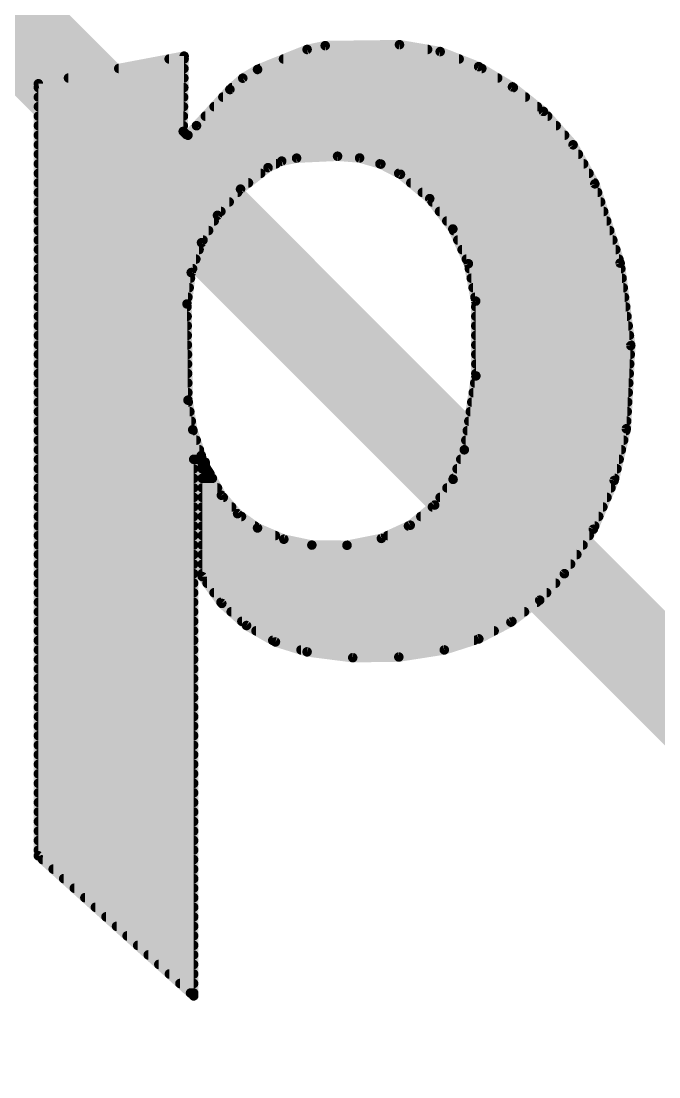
# Model space of a CAD drawing. Extents: x -5.1 to 50.9, y -12.7 to 61.1.
# Drawn here: x 7.579 to 9.279, y 31.552 to 34.366 of the extents above; entities that cross this region are included whole.
import ezdxf

# ---------------------------------------------------------------- set-up
doc = ezdxf.new("R2010")
doc.units = 0
doc.layers.add('16', color=132, linetype='CONTINUOUS')
doc.layers.add('21', color=53, linetype='CONTINUOUS')

msp = doc.modelspace()

# ---------------------------------------------------------------- linework, layer by layer
at = {"layer": '16', "const_width": 0.254}
msp.add_lwpolyline([(11.07, 30.84), (5.81, 36.1)], dxfattribs=at)
at = {"layer": '21', "const_width": 0.0254}
for points in [[(8.2093, 34.2367), (8.3414, 34.29)], [(8.3414, 34.29), (8.3896, 34.3002)], [(8.3414, 34.29), (8.6627, 34.29)], [(8.3896, 34.3002), (8.5877, 34.3027)], [(8.5877, 34.3027), (8.6962, 34.2843)], [(8.6962, 34.2843), (8.7986, 34.2443)], [(7.6251, 34.1986), (8.0137, 34.2722)], [(7.9736, 34.2646), (8.0136, 34.2646)], [(8.0137, 34.2722), (8.0112, 34.0716)], [(8.2784, 34.2646), (8.7467, 34.2646)], [(7.8395, 34.2392), (8.0133, 34.2392)], [(8.17, 34.2134), (8.2093, 34.2367)], [(8.2155, 34.2392), (8.8071, 34.2392)], [(8.7986, 34.2443), (8.8888, 34.1902)], [(7.7054, 34.2138), (8.013, 34.2138)], [(8.1356, 34.1833), (8.17, 34.2134)], [(8.1706, 34.2138), (8.8495, 34.2138)], [(7.6251, 32.1412), (7.6251, 34.1986)], [(7.6251, 34.1884), (8.0127, 34.1884)], [(8.0467, 34.0868), (8.1356, 34.1833)], [(8.1414, 34.1884), (8.8911, 34.1884)], [(8.8888, 34.1902), (8.9713, 34.1249)], [(7.6251, 34.163), (8.0123, 34.163)], [(8.1169, 34.163), (8.9232, 34.163)], [(7.6251, 34.1376), (8.012, 34.1376)], [(8.0935, 34.1376), (8.9553, 34.1376)], [(8.9713, 34.1249), (9.0504, 34.0359)], [(7.6251, 34.1122), (8.0117, 34.1122)], [(8.0701, 34.1122), (8.9826, 34.1122)], [(7.6251, 34.0868), (8.0114, 34.0868)], [(7.6251, 34.0614), (8.0239, 34.0614)], [(8.0112, 34.0716), (8.0188, 34.0639)], [(8.0188, 34.0639), (8.0239, 34.0614)], [(8.0239, 34.0614), (8.0467, 34.0868)], [(8.0239, 34.0614), (9.0278, 34.0614)], [(8.0467, 34.0868), (9.0052, 34.0868)], [(7.6251, 34.036), (9.0503, 34.036)], [(9.0504, 34.0359), (9.1084, 33.9319)], [(7.6251, 34.0106), (9.0645, 34.0106)], [(8.4226, 34.0055), (8.3134, 34.0004)], [(8.4814, 34.0008), (8.4226, 34.0055)], [(7.6251, 33.9852), (8.2585, 33.9852)], [(8.2372, 33.975), (8.164, 33.9178)], [(8.2737, 33.9925), (8.2372, 33.975)], [(8.3134, 34.0004), (8.2737, 33.9925)], [(8.538, 33.9845), (8.4814, 34.0008)], [(8.5355, 33.9852), (9.0787, 33.9852)], [(8.5903, 33.9573), (8.538, 33.9845)], [(7.6251, 33.9598), (8.2177, 33.9598)], [(8.5855, 33.9598), (9.0928, 33.9598)], [(8.6684, 33.8924), (8.5903, 33.9573)], [(7.6251, 33.9344), (8.1852, 33.9344)], [(8.6179, 33.9344), (9.107, 33.9344)], [(9.1084, 33.9319), (9.1758, 33.7206)], [(7.6251, 33.909), (8.1562, 33.909)], [(8.164, 33.9178), (8.1026, 33.848)], [(8.6485, 33.909), (9.1157, 33.909)], [(8.7298, 33.8116), (8.6684, 33.8924)], [(7.6251, 33.8836), (8.1339, 33.8836)], [(8.6751, 33.8836), (9.1238, 33.8836)], [(7.6251, 33.8582), (8.1116, 33.8582)], [(8.1026, 33.848), (8.06, 33.7752)], [(8.6944, 33.8582), (9.1319, 33.8582)], [(7.6251, 33.8328), (8.0937, 33.8328)], [(7.6251, 33.8074), (8.0789, 33.8074)], [(8.7137, 33.8328), (9.14, 33.8328)], [(8.7714, 33.719), (8.7298, 33.8116)], [(8.7317, 33.8074), (9.1481, 33.8074)], [(7.6251, 33.782), (8.064, 33.782)], [(8.7431, 33.782), (9.1562, 33.782)], [(7.6251, 33.7566), (8.0536, 33.7566)], [(8.06, 33.7752), (8.0326, 33.6954)], [(8.7545, 33.7566), (9.1643, 33.7566)], [(7.6251, 33.7312), (8.0449, 33.7312)], [(8.7659, 33.7312), (9.1724, 33.7312)], [(7.6251, 33.7058), (8.0362, 33.7058)], [(8.0326, 33.6954), (8.0213, 33.6118)], [(8.7909, 33.6194), (8.7714, 33.719)], [(8.7739, 33.7058), (9.1777, 33.7058)], [(9.1758, 33.7206), (9.2041, 33.5006)], [(7.6251, 33.6804), (8.0305, 33.6804)], [(8.7789, 33.6804), (9.181, 33.6804)], [(7.6251, 33.655), (8.0271, 33.655)], [(8.7839, 33.655), (9.1842, 33.655)], [(7.6251, 33.6296), (8.0237, 33.6296)], [(8.0213, 33.6118), (8.0239, 33.3553)], [(8.7889, 33.6296), (9.1875, 33.6296)], [(8.7912, 33.4201), (8.7909, 33.6194)], [(7.6251, 33.6042), (8.0214, 33.6042)], [(8.7909, 33.6042), (9.1908, 33.6042)], [(7.6251, 33.5788), (8.0216, 33.5788)], [(7.6251, 33.5534), (8.0219, 33.5534)], [(8.791, 33.5788), (9.194, 33.5788)], [(8.791, 33.5534), (9.1973, 33.5534)], [(7.6251, 33.528), (8.0221, 33.528)], [(8.7911, 33.528), (9.2006, 33.528)], [(7.6251, 33.5026), (8.0224, 33.5026)], [(8.7911, 33.5026), (9.2038, 33.5026)], [(9.2041, 33.5006), (9.1923, 33.2791)], [(7.6251, 33.4772), (8.0227, 33.4772)], [(8.7911, 33.4772), (9.2028, 33.4772)], [(7.6251, 33.4518), (8.0229, 33.4518)], [(8.7912, 33.4518), (9.2015, 33.4518)], [(7.6251, 33.4264), (8.0232, 33.4264)], [(8.7605, 33.2232), (8.7912, 33.4201)], [(8.7912, 33.4264), (9.2001, 33.4264)], [(7.6251, 33.401), (8.0234, 33.401)], [(8.7882, 33.401), (9.1988, 33.401)], [(7.6251, 33.3756), (8.0237, 33.3756)], [(8.7843, 33.3756), (9.1974, 33.3756)], [(7.6251, 33.3502), (8.0247, 33.3502)], [(8.0239, 33.3553), (8.0366, 33.2765)], [(8.7803, 33.3502), (9.1961, 33.3502)], [(7.6251, 33.3248), (8.0288, 33.3248)], [(7.6251, 33.2994), (8.0329, 33.2994)], [(8.7724, 33.2994), (9.1934, 33.2994)], [(8.7764, 33.3248), (9.1947, 33.3248)], [(7.6251, 33.274), (8.0374, 33.274)], [(8.0366, 33.2765), (8.0594, 33.208)], [(8.7684, 33.274), (9.1911, 33.274)], [(9.1923, 33.2791), (9.16, 33.1414)], [(7.6251, 33.2486), (8.0459, 33.2486)], [(8.7645, 33.2486), (9.1851, 33.2486)], [(7.6251, 33.2232), (8.0543, 33.2232)], [(8.7306, 33.1443), (8.7605, 33.2232)], [(8.7605, 33.2232), (9.1792, 33.2232)], [(7.6251, 33.1978), (8.0518, 33.1978)], [(8.0518, 33.1978), (8.0391, 33.1978)], [(8.0391, 33.1978), (8.0391, 31.7678)], [(8.0555, 33.1984), (8.0518, 33.1978)], [(8.0585, 33.2008), (8.0555, 33.1984)], [(8.0599, 33.2043), (8.0585, 33.2008)], [(8.0594, 33.208), (8.0599, 33.2043)], [(8.062, 33.1826), (8.0696, 33.1902)], [(8.0696, 33.1902), (8.0696, 33.1851)], [(8.7509, 33.1978), (9.1732, 33.1978)], [(7.6251, 33.1724), (8.0391, 33.1724)], [(8.062, 32.8854), (8.062, 33.1826)], [(8.062, 33.1724), (8.0737, 33.1724)], [(8.0696, 33.1851), (8.0716, 33.1754)], [(8.0716, 33.1754), (8.0772, 33.1673)], [(8.0772, 33.1673), (8.0823, 33.1597)], [(8.0823, 33.1597), (8.113, 33.102)], [(8.7412, 33.1724), (9.1673, 33.1724)], [(7.6251, 33.147), (8.0391, 33.147)], [(8.062, 33.147), (8.089, 33.147)], [(8.6814, 33.0758), (8.7306, 33.1443)], [(8.7316, 33.147), (9.1613, 33.147)], [(9.16, 33.1414), (9.1044, 33.0114)], [(7.6251, 33.1216), (8.0391, 33.1216)], [(8.062, 33.1216), (8.1025, 33.1216)], [(8.7142, 33.1216), (9.1515, 33.1216)], [(7.6251, 33.0962), (8.0391, 33.0962)], [(8.062, 33.0962), (8.118, 33.0962)], [(8.113, 33.102), (8.1561, 33.0528)], [(8.6162, 33.0221), (8.6814, 33.0758)], [(8.696, 33.0962), (9.1407, 33.0962)], [(7.6251, 33.0708), (8.0391, 33.0708)], [(8.062, 33.0708), (8.1403, 33.0708)], [(8.1561, 33.0528), (8.2093, 33.0149)], [(8.6753, 33.0708), (9.1298, 33.0708)], [(7.6251, 33.0454), (8.0391, 33.0454)], [(7.6251, 33.02), (8.0391, 33.02)], [(8.062, 33.0454), (8.1665, 33.0454)], [(8.062, 33.02), (8.2021, 33.02)], [(8.5395, 32.987), (8.6162, 33.0221)], [(8.6116, 33.02), (9.1081, 33.02)], [(8.6445, 33.0454), (9.1189, 33.0454)], [(7.6251, 32.9946), (8.0391, 32.9946)], [(8.062, 32.9946), (8.2567, 32.9946)], [(8.2093, 33.0149), (8.2794, 32.9849)], [(8.5561, 32.9946), (9.0934, 32.9946)], [(9.1044, 33.0114), (9.0272, 32.893)], [(7.6251, 32.9692), (8.0391, 32.9692)], [(8.062, 32.9692), (8.3541, 32.9692)], [(8.2794, 32.9849), (8.3541, 32.9692)], [(8.3541, 32.9692), (8.4477, 32.9686)], [(8.4477, 32.9686), (8.5395, 32.987)], [(8.4507, 32.9692), (9.0769, 32.9692)], [(7.6251, 32.9438), (8.0391, 32.9438)], [(8.062, 32.9438), (9.0603, 32.9438)], [(7.6251, 32.9184), (8.0391, 32.9184)], [(8.062, 32.9184), (9.0438, 32.9184)], [(7.6251, 32.893), (8.0391, 32.893)], [(8.062, 32.893), (9.0272, 32.893)], [(8.114, 32.8138), (8.062, 32.8854)], [(9.0272, 32.893), (8.9614, 32.8223)], [(7.6251, 32.8676), (8.0391, 32.8676)], [(8.0749, 32.8676), (9.0036, 32.8676)], [(7.6251, 32.8422), (8.0391, 32.8422)], [(8.0934, 32.8422), (8.9799, 32.8422)], [(8.9614, 32.8223), (8.8846, 32.7639)], [(7.6251, 32.8168), (8.0391, 32.8168)], [(8.1118, 32.8168), (8.9541, 32.8168)], [(8.18, 32.7548), (8.114, 32.8138)], [(7.6251, 32.7914), (8.0391, 32.7914)], [(7.6251, 32.766), (8.0391, 32.766)], [(8.1391, 32.7914), (8.9208, 32.7914)], [(8.1675, 32.766), (8.8874, 32.766)], [(7.6251, 32.7406), (8.0391, 32.7406)], [(8.2569, 32.7111), (8.18, 32.7548)], [(8.2051, 32.7406), (8.84, 32.7406)], [(8.8846, 32.7639), (8.799, 32.7193)], [(7.6251, 32.7152), (8.0391, 32.7152)], [(8.2498, 32.7152), (8.7864, 32.7152)], [(8.3414, 32.6847), (8.2569, 32.7111)], [(8.799, 32.7193), (8.7071, 32.6898)], [(7.6251, 32.6898), (8.0391, 32.6898)], [(8.3251, 32.6898), (8.7071, 32.6898)], [(8.4631, 32.6692), (8.3414, 32.6847)], [(8.7071, 32.6898), (8.5858, 32.6709)], [(7.6251, 32.6644), (8.0391, 32.6644)], [(8.5858, 32.6709), (8.4631, 32.6692)], [(7.6251, 32.639), (8.0391, 32.639)], [(7.6251, 32.6136), (8.0391, 32.6136)], [(7.6251, 32.5882), (8.0391, 32.5882)], [(7.6251, 32.5628), (8.0391, 32.5628)], [(7.6251, 32.5374), (8.0391, 32.5374)], [(7.6251, 32.512), (8.0391, 32.512)], [(7.6251, 32.4866), (8.0391, 32.4866)], [(7.6251, 32.4612), (8.0391, 32.4612)], [(7.6251, 32.4358), (8.0391, 32.4358)], [(7.6251, 32.4104), (8.0391, 32.4104)], [(7.6251, 32.385), (8.0391, 32.385)], [(7.6251, 32.3596), (8.0391, 32.3596)], [(7.6251, 32.3342), (8.0391, 32.3342)], [(7.6251, 32.3088), (8.0391, 32.3088)], [(7.6251, 32.2834), (8.0391, 32.2834)], [(7.6251, 32.258), (8.0391, 32.258)], [(7.6251, 32.2326), (8.0391, 32.2326)], [(7.6251, 32.2072), (8.0391, 32.2072)], [(7.6251, 32.1818), (8.0391, 32.1818)], [(7.6251, 32.1564), (8.0391, 32.1564)], [(8.0391, 31.7678), (7.6251, 32.1412)], [(7.6364, 32.131), (8.0391, 32.131)], [(7.6646, 32.1056), (8.0391, 32.1056)], [(7.6927, 32.0802), (8.0391, 32.0802)], [(7.7209, 32.0548), (8.0391, 32.0548)], [(7.7491, 32.0294), (8.0391, 32.0294)], [(7.7772, 32.004), (8.0391, 32.004)], [(7.8054, 31.9786), (8.0391, 31.9786)], [(7.8335, 31.9532), (8.0391, 31.9532)], [(7.8617, 31.9278), (8.0391, 31.9278)], [(7.8899, 31.9024), (8.0391, 31.9024)], [(7.918, 31.877), (8.0391, 31.877)], [(7.9462, 31.8516), (8.0391, 31.8516)], [(7.9744, 31.8262), (8.0391, 31.8262)], [(8.0025, 31.8008), (8.0391, 31.8008)], [(8.0307, 31.7754), (8.0391, 31.7754)]]:
    msp.add_lwpolyline(points, dxfattribs=at)
at = {"layer": '21', "const_width": 0.0127}
for points in [[(8.3401, 34.2962, 1), (8.3427, 34.2838)], [(8.3414, 34.2963, 1), (8.3414, 34.2837)], [(8.3438, 34.2841, 1), (8.339, 34.2959)], [(8.3895, 34.3065, 1), (8.3897, 34.2939)], [(8.3909, 34.294, 1), (8.3883, 34.3064)], [(8.5888, 34.309, 1), (8.5866, 34.2964)], [(8.5878, 34.2964, 1), (8.5876, 34.309)], [(8.6627, 34.2837, 1), (8.6627, 34.2963)], [(8.6985, 34.2903, 1), (8.6938, 34.2784)], [(8.6951, 34.2781, 1), (8.6972, 34.2906)], [(7.9736, 34.2709, 1), (7.9736, 34.2583)], [(8.02, 34.2721, 1), (8.0074, 34.2723)], [(8.0149, 34.266, 1), (8.0125, 34.2784)], [(8.0136, 34.2583, 1), (8.0136, 34.2709)], [(8.2784, 34.2709, 1), (8.2784, 34.2583)], [(8.7467, 34.2583, 1), (8.7467, 34.2709)], [(7.8395, 34.2456, 1), (7.8395, 34.2329)], [(8.0133, 34.2329, 1), (8.0133, 34.2456)], [(8.2069, 34.2426, 1), (8.2117, 34.2308)], [(8.2125, 34.2312, 1), (8.2061, 34.2422)], [(8.2155, 34.2456, 1), (8.2155, 34.2329)], [(8.8019, 34.2497, 1), (8.7953, 34.2389)], [(8.7963, 34.2384, 1), (8.8009, 34.2502)], [(8.8071, 34.2329, 1), (8.8071, 34.2456)], [(7.7054, 34.2201, 1), (7.7054, 34.2075)], [(8.013, 34.2075, 1), (8.013, 34.2201)], [(8.1667, 34.2189, 1), (8.1732, 34.208)], [(8.1706, 34.2201, 1), (8.1706, 34.2075)], [(8.1741, 34.2087, 1), (8.1658, 34.2182)], [(8.8495, 34.2075, 1), (8.8495, 34.2201)], [(7.6315, 34.1986, 1), (7.6188, 34.1986)], [(7.6239, 34.2048, 1), (7.6263, 34.1924)], [(7.6251, 34.1947, 1), (7.6251, 34.1821)], [(8.0127, 34.1821, 1), (8.0127, 34.1947)], [(8.1314, 34.1881, 1), (8.1398, 34.1785)], [(8.1403, 34.179, 1), (8.1309, 34.1876)], [(8.1414, 34.1947, 1), (8.1414, 34.1821)], [(8.8928, 34.1952, 1), (8.8849, 34.1852)], [(8.8856, 34.1848, 1), (8.8921, 34.1957)], [(8.8911, 34.1821, 1), (8.8911, 34.1947)], [(7.6251, 34.1694, 1), (7.6251, 34.1567)], [(8.0123, 34.1567, 1), (8.0123, 34.1694)], [(8.1169, 34.1694, 1), (8.1169, 34.1567)], [(8.9232, 34.1567, 1), (8.9232, 34.1694)], [(7.6251, 34.1439, 1), (7.6251, 34.1313)], [(8.012, 34.1313, 1), (8.012, 34.1439)], [(8.0935, 34.1439, 1), (8.0935, 34.1313)], [(8.9553, 34.1313, 1), (8.9553, 34.1439)], [(8.976, 34.1291, 1), (8.9666, 34.1207)], [(8.9674, 34.1199, 1), (8.9752, 34.1299)], [(7.6251, 34.1185, 1), (7.6251, 34.1059)], [(8.0117, 34.1059, 1), (8.0117, 34.1185)], [(8.0701, 34.1185, 1), (8.0701, 34.1059)], [(8.9826, 34.1059, 1), (8.9826, 34.1185)], [(7.6251, 34.0932, 1), (7.6251, 34.0805)], [(7.6251, 34.0677, 1), (7.6251, 34.0551)], [(8.0157, 34.0761, 1), (8.0067, 34.0671)], [(8.0049, 34.0717, 1), (8.0175, 34.0715)], [(8.0114, 34.0805, 1), (8.0114, 34.0932)], [(8.0216, 34.0696, 1), (8.016, 34.0582)], [(8.0143, 34.0594, 1), (8.0233, 34.0684)], [(8.0192, 34.0656, 1), (8.0286, 34.0572)], [(8.0239, 34.0677, 1), (8.0239, 34.0551)], [(8.0211, 34.0557, 1), (8.0267, 34.0671)], [(8.0239, 34.0551, 1), (8.0239, 34.0677)], [(8.0467, 34.0932, 1), (8.0467, 34.0805)], [(8.042, 34.0911, 1), (8.0514, 34.0825)], [(8.0514, 34.0826, 1), (8.042, 34.091)], [(9.0052, 34.0805, 1), (9.0052, 34.0932)], [(9.0278, 34.0551, 1), (9.0278, 34.0677)], [(7.6251, 34.0423, 1), (7.6251, 34.0297)], [(9.056, 34.039, 1), (9.0449, 34.0328)], [(9.0457, 34.0317, 1), (9.0552, 34.0401)], [(9.0503, 34.0297, 1), (9.0503, 34.0423)], [(7.6251, 34.017, 1), (7.6251, 34.0043)], [(8.4231, 34.0118, 1), (8.4221, 33.9992)], [(8.4229, 33.9992, 1), (8.4223, 34.0118)], [(9.0645, 34.0043, 1), (9.0645, 34.017)], [(7.6251, 33.9915, 1), (7.6251, 33.9789)], [(8.2411, 33.97, 1), (8.2333, 33.98)], [(8.2585, 33.9789, 1), (8.2585, 33.9915)], [(8.2725, 33.9987, 1), (8.275, 33.9862)], [(8.2765, 33.9867, 1), (8.271, 33.9982)], [(8.3131, 34.0067, 1), (8.3137, 33.9941)], [(8.3146, 33.9942, 1), (8.3122, 34.0066)], [(8.4831, 34.0069, 1), (8.4796, 33.9947)], [(8.4808, 33.9944, 1), (8.4819, 34.0071)], [(8.5355, 33.9915, 1), (8.5355, 33.9789)], [(8.5409, 33.9901, 1), (8.5351, 33.9788)], [(8.5362, 33.9784, 1), (8.5398, 33.9906)], [(9.0787, 33.9789, 1), (9.0787, 33.9915)], [(7.6251, 33.9661, 1), (7.6251, 33.9535)], [(8.2177, 33.9535, 1), (8.2177, 33.9661)], [(8.2345, 33.9807, 1), (8.2399, 33.9693)], [(8.5855, 33.9661, 1), (8.5855, 33.9535)], [(8.5944, 33.9622, 1), (8.5862, 33.9524)], [(8.5874, 33.9517, 1), (8.5932, 33.9629)], [(9.0928, 33.9535, 1), (9.0928, 33.9661)], [(7.6251, 33.9408, 1), (7.6251, 33.9281)], [(8.1852, 33.9281, 1), (8.1852, 33.9408)], [(8.6179, 33.9408, 1), (8.6179, 33.9281)], [(9.1144, 33.9338, 1), (9.1024, 33.93)], [(9.1029, 33.9288, 1), (9.1139, 33.935)], [(9.107, 33.9281, 1), (9.107, 33.9408)], [(7.6251, 33.9153, 1), (7.6251, 33.9027)], [(8.1562, 33.9027, 1), (8.1562, 33.9153)], [(8.16, 33.9228, 1), (8.1679, 33.9128)], [(8.1687, 33.9136, 1), (8.1592, 33.922)], [(8.6485, 33.9153, 1), (8.6485, 33.9027)], [(8.6734, 33.8963, 1), (8.6633, 33.8886)], [(8.6643, 33.8876, 1), (8.6724, 33.8973)], [(9.1157, 33.9027, 1), (9.1157, 33.9153)], [(7.6251, 33.8899, 1), (7.6251, 33.8773)], [(8.1339, 33.8773, 1), (8.1339, 33.8899)], [(8.6751, 33.8899, 1), (8.6751, 33.8773)], [(9.1238, 33.8773, 1), (9.1238, 33.8899)], [(7.6251, 33.8646, 1), (7.6251, 33.8519)], [(8.0978, 33.8522, 1), (8.1074, 33.8438)], [(8.1081, 33.8448, 1), (8.0971, 33.8512)], [(8.1116, 33.8519, 1), (8.1116, 33.8646)], [(8.6944, 33.8646, 1), (8.6944, 33.8519)], [(9.1319, 33.8519, 1), (9.1319, 33.8646)], [(7.6251, 33.8391, 1), (7.6251, 33.8265)], [(7.6251, 33.8137, 1), (7.6251, 33.8011)], [(8.0789, 33.8011, 1), (8.0789, 33.8137)], [(8.0937, 33.8265, 1), (8.0937, 33.8391)], [(8.7137, 33.8391, 1), (8.7137, 33.8265)], [(8.7356, 33.8142, 1), (8.724, 33.809)], [(8.7247, 33.8078, 1), (8.7349, 33.8155)], [(8.7317, 33.8137, 1), (8.7317, 33.8011)], [(9.14, 33.8265, 1), (9.14, 33.8391)], [(9.1481, 33.8011, 1), (9.1481, 33.8137)], [(7.6251, 33.7884, 1), (7.6251, 33.7757)], [(8.064, 33.7757, 1), (8.064, 33.7884)], [(8.7431, 33.7884, 1), (8.7431, 33.7757)], [(9.1562, 33.7757, 1), (9.1562, 33.7884)], [(7.6251, 33.7629, 1), (7.6251, 33.7503)], [(8.0545, 33.7784, 1), (8.0655, 33.772)], [(8.0536, 33.7503, 1), (8.0536, 33.7629)], [(8.066, 33.7731, 1), (8.054, 33.7772)], [(8.7545, 33.7629, 1), (8.7545, 33.7503)], [(9.1643, 33.7503, 1), (9.1643, 33.7629)], [(7.6251, 33.7375, 1), (7.6251, 33.7249)], [(8.0449, 33.7249, 1), (8.0449, 33.7375)], [(8.7659, 33.7375, 1), (8.7659, 33.7249)], [(9.1724, 33.7249, 1), (9.1724, 33.7375)], [(7.6251, 33.7122, 1), (7.6251, 33.6995)], [(8.0389, 33.6946, 1), (8.0263, 33.6963)], [(8.0362, 33.6995, 1), (8.0362, 33.7122)], [(8.7776, 33.7202, 1), (8.7651, 33.7178)], [(8.7656, 33.7164, 1), (8.7771, 33.7216)], [(8.7739, 33.7122, 1), (8.7739, 33.6995)], [(9.1821, 33.7214, 1), (9.1695, 33.7198)], [(9.1698, 33.7187, 1), (9.1819, 33.7225)], [(9.1777, 33.6995, 1), (9.1777, 33.7122)], [(7.6251, 33.6867, 1), (7.6251, 33.6741)], [(8.0266, 33.6975, 1), (8.0386, 33.6933)], [(8.0305, 33.6741, 1), (8.0305, 33.6867)], [(8.7789, 33.6867, 1), (8.7789, 33.6741)], [(9.181, 33.6741, 1), (9.181, 33.6867)], [(7.6251, 33.6613, 1), (7.6251, 33.6487)], [(8.0271, 33.6487, 1), (8.0271, 33.6613)], [(8.7839, 33.6613, 1), (8.7839, 33.6487)], [(9.1842, 33.6487, 1), (9.1842, 33.6613)], [(7.6251, 33.636, 1), (7.6251, 33.6233)], [(8.0276, 33.6119, 1), (8.015, 33.6117)], [(8.0237, 33.6233, 1), (8.0237, 33.636)], [(8.7889, 33.636, 1), (8.7889, 33.6233)], [(8.7972, 33.6194, 1), (8.7846, 33.6194)], [(8.7847, 33.6182, 1), (8.7971, 33.6206)], [(9.1875, 33.6233, 1), (9.1875, 33.636)], [(7.6251, 33.6105, 1), (7.6251, 33.5979)], [(8.015, 33.6126, 1), (8.0276, 33.611)], [(8.0214, 33.5979, 1), (8.0214, 33.6105)], [(8.7909, 33.6105, 1), (8.7909, 33.5979)], [(9.1908, 33.5979, 1), (9.1908, 33.6105)], [(7.6251, 33.5851, 1), (7.6251, 33.5725)], [(7.6251, 33.5598, 1), (7.6251, 33.5471)], [(8.0216, 33.5725, 1), (8.0216, 33.5851)], [(8.0219, 33.5471, 1), (8.0219, 33.5598)], [(8.791, 33.5598, 1), (8.791, 33.5471)], [(8.791, 33.5851, 1), (8.791, 33.5725)], [(9.194, 33.5725, 1), (9.194, 33.5851)], [(9.1973, 33.5471, 1), (9.1973, 33.5598)], [(7.6251, 33.5343, 1), (7.6251, 33.5217)], [(8.0221, 33.5217, 1), (8.0221, 33.5343)], [(8.7911, 33.5343, 1), (8.7911, 33.5217)], [(9.2006, 33.5217, 1), (9.2006, 33.5343)], [(7.6251, 33.5089, 1), (7.6251, 33.4963)], [(8.0224, 33.4963, 1), (8.0224, 33.5089)], [(8.7911, 33.5089, 1), (8.7911, 33.4963)], [(9.2104, 33.5003, 1), (9.1977, 33.5009)], [(9.2038, 33.4963, 1), (9.2038, 33.5089)], [(7.6251, 33.4836, 1), (7.6251, 33.4709)], [(8.0227, 33.4709, 1), (8.0227, 33.4836)], [(8.7911, 33.4836, 1), (8.7911, 33.4709)], [(9.1978, 33.4998, 1), (9.2104, 33.5014)], [(9.2028, 33.4709, 1), (9.2028, 33.4836)], [(7.6251, 33.4581, 1), (7.6251, 33.4455)], [(8.0229, 33.4455, 1), (8.0229, 33.4581)], [(8.7912, 33.4581, 1), (8.7912, 33.4455)], [(9.2015, 33.4455, 1), (9.2015, 33.4581)], [(7.6251, 33.4327, 1), (7.6251, 33.4201)], [(8.0232, 33.4201, 1), (8.0232, 33.4327)], [(8.7912, 33.4327, 1), (8.7912, 33.4201)], [(8.7849, 33.4201, 1), (8.7976, 33.4201)], [(8.7975, 33.4191, 1), (8.785, 33.4211)], [(9.2001, 33.4201, 1), (9.2001, 33.4327)], [(7.6251, 33.4074, 1), (7.6251, 33.3947)], [(8.0234, 33.3947, 1), (8.0234, 33.4074)], [(8.7882, 33.4074, 1), (8.7882, 33.3947)], [(9.1988, 33.3947, 1), (9.1988, 33.4074)], [(7.6251, 33.3819, 1), (7.6251, 33.3693)], [(8.0237, 33.3693, 1), (8.0237, 33.3819)], [(8.7843, 33.3819, 1), (8.7843, 33.3693)], [(9.1974, 33.3693, 1), (9.1974, 33.3819)], [(7.6251, 33.3565, 1), (7.6251, 33.3439)], [(8.0302, 33.3563, 1), (8.0176, 33.3543)], [(8.0176, 33.3552, 1), (8.0302, 33.3554)], [(8.0247, 33.3439, 1), (8.0247, 33.3565)], [(8.7803, 33.3565, 1), (8.7803, 33.3439)], [(9.1961, 33.3439, 1), (9.1961, 33.3565)], [(7.6251, 33.3312, 1), (7.6251, 33.3185)], [(7.6251, 33.3057, 1), (7.6251, 33.2931)], [(8.0288, 33.3185, 1), (8.0288, 33.3312)], [(8.0329, 33.2931, 1), (8.0329, 33.3057)], [(8.7724, 33.3057, 1), (8.7724, 33.2931)], [(8.7764, 33.3312, 1), (8.7764, 33.3185)], [(9.1934, 33.2931, 1), (9.1934, 33.3057)], [(9.1947, 33.3185, 1), (9.1947, 33.3312)], [(7.6251, 33.2803, 1), (7.6251, 33.2677)], [(8.0426, 33.2785, 1), (8.0306, 33.2745)], [(8.0374, 33.2677, 1), (8.0374, 33.2803)], [(8.7684, 33.2803, 1), (8.7684, 33.2677)], [(9.186, 33.2794, 1), (9.1986, 33.2788)], [(9.1985, 33.2776, 1), (9.1861, 33.2806)], [(9.1911, 33.2677, 1), (9.1911, 33.2803)], [(7.6251, 33.255, 1), (7.6251, 33.2423)], [(8.0303, 33.2755, 1), (8.0429, 33.2775)], [(8.0459, 33.2423, 1), (8.0459, 33.255)], [(8.7645, 33.255, 1), (8.7645, 33.2423)], [(9.1851, 33.2423, 1), (9.1851, 33.255)], [(7.6251, 33.2295, 1), (7.6251, 33.2169)], [(8.0543, 33.2169, 1), (8.0543, 33.2295)], [(8.7542, 33.2242, 1), (8.7668, 33.2222)], [(8.7605, 33.2295, 1), (8.7605, 33.2169)], [(8.7664, 33.2209, 1), (8.7546, 33.2255)], [(9.1792, 33.2169, 1), (9.1792, 33.2295)], [(7.6251, 33.2041, 1), (7.6251, 33.1915)], [(8.0455, 33.1978, 1), (8.0328, 33.1978)], [(8.0391, 33.2041, 1), (8.0391, 33.1915)], [(8.0508, 33.2041, 1), (8.0528, 33.1915)], [(8.0516, 33.2034, 1), (8.0595, 33.1934)], [(8.0518, 33.1915, 1), (8.0518, 33.2041)], [(8.0518, 33.1915, 1), (8.0518, 33.2041)], [(8.0526, 33.2031, 1), (8.0644, 33.1984)], [(8.0657, 33.2088, 1), (8.0531, 33.2072)], [(8.0534, 33.206, 1), (8.0654, 33.21)], [(8.0536, 33.2034, 1), (8.0662, 33.2051)], [(8.0658, 33.2019, 1), (8.054, 33.2066)], [(8.0624, 33.1958, 1), (8.0545, 33.2057)], [(8.0565, 33.1921, 1), (8.0545, 33.2047)], [(8.076, 33.1902, 1), (8.0633, 33.1902)], [(8.0741, 33.1857, 1), (8.0651, 33.1947)], [(8.7509, 33.2041, 1), (8.7509, 33.1915)], [(9.1732, 33.1915, 1), (9.1732, 33.2041)], [(7.6251, 33.1788, 1), (7.6251, 33.1661)], [(8.0391, 33.1661, 1), (8.0391, 33.1788)], [(8.0684, 33.1826, 1), (8.0557, 33.1826)], [(8.0575, 33.1871, 1), (8.0665, 33.1781)], [(8.062, 33.1788, 1), (8.062, 33.1661)], [(8.0758, 33.1864, 1), (8.0634, 33.1838)], [(8.0633, 33.1851, 1), (8.076, 33.1851)], [(8.0768, 33.179, 1), (8.0664, 33.1718)], [(8.0654, 33.1742, 1), (8.0778, 33.1767)], [(8.0825, 33.1708, 1), (8.0719, 33.1638)], [(8.072, 33.1637, 1), (8.0824, 33.1709)], [(8.0737, 33.1661, 1), (8.0737, 33.1788)], [(8.0879, 33.1627, 1), (8.0767, 33.1567)], [(8.7412, 33.1788, 1), (8.7412, 33.1661)], [(9.1673, 33.1661, 1), (9.1673, 33.1788)], [(7.6251, 33.1533, 1), (7.6251, 33.1407)], [(8.0391, 33.1407, 1), (8.0391, 33.1533)], [(8.062, 33.1533, 1), (8.062, 33.1407)], [(8.077, 33.1562, 1), (8.0876, 33.1632)], [(8.089, 33.1407, 1), (8.089, 33.1533)], [(8.7246, 33.1466, 1), (8.7365, 33.1421)], [(8.7316, 33.1533, 1), (8.7316, 33.1407)], [(8.7357, 33.1406, 1), (8.7254, 33.148)], [(9.1538, 33.1429, 1), (9.1662, 33.14)], [(9.1658, 33.139, 1), (9.1542, 33.1439)], [(9.1613, 33.1407, 1), (9.1613, 33.1533)], [(7.6251, 33.1279, 1), (7.6251, 33.1153)], [(8.0391, 33.1153, 1), (8.0391, 33.1279)], [(8.062, 33.1279, 1), (8.062, 33.1153)], [(8.1025, 33.1153, 1), (8.1025, 33.1279)], [(8.7142, 33.1279, 1), (8.7142, 33.1153)], [(9.1515, 33.1153, 1), (9.1515, 33.1279)], [(7.6251, 33.1026, 1), (7.6251, 33.0899)], [(8.0391, 33.0899, 1), (8.0391, 33.1026)], [(8.062, 33.1026, 1), (8.062, 33.0899)], [(8.1177, 33.1062, 1), (8.1082, 33.0978)], [(8.1074, 33.099, 1), (8.1186, 33.105)], [(8.118, 33.0899, 1), (8.118, 33.1026)], [(8.6854, 33.0709, 1), (8.6773, 33.0807)], [(8.696, 33.1026, 1), (8.696, 33.0899)], [(9.1407, 33.0899, 1), (9.1407, 33.1026)], [(7.6251, 33.0771, 1), (7.6251, 33.0645)], [(8.0391, 33.0645, 1), (8.0391, 33.0771)], [(8.062, 33.0771, 1), (8.062, 33.0645)], [(8.1403, 33.0645, 1), (8.1403, 33.0771)], [(8.1598, 33.058, 1), (8.1524, 33.0477)], [(8.1513, 33.0487, 1), (8.1608, 33.057)], [(8.6753, 33.0771, 1), (8.6753, 33.0645)], [(8.6762, 33.0795, 1), (8.6865, 33.0721)], [(9.1298, 33.0645, 1), (9.1298, 33.0771)], [(7.6251, 33.0517, 1), (7.6251, 33.0391)], [(7.6251, 33.0264, 1), (7.6251, 33.0137)], [(8.0391, 33.0391, 1), (8.0391, 33.0517)], [(8.0391, 33.0137, 1), (8.0391, 33.0264)], [(8.062, 33.0264, 1), (8.062, 33.0137)], [(8.062, 33.0517, 1), (8.062, 33.0391)], [(8.1665, 33.0391, 1), (8.1665, 33.0517)], [(8.2021, 33.0137, 1), (8.2021, 33.0264)], [(8.6116, 33.0264, 1), (8.6116, 33.0137)], [(8.6122, 33.027, 1), (8.6203, 33.0172)], [(8.6189, 33.0163, 1), (8.6136, 33.0279)], [(8.6445, 33.0517, 1), (8.6445, 33.0391)], [(9.1081, 33.0137, 1), (9.1081, 33.0264)], [(9.1189, 33.0391, 1), (9.1189, 33.0517)], [(7.6251, 33.0009, 1), (7.6251, 32.9883)], [(8.0391, 32.9883, 1), (8.0391, 33.0009)], [(8.062, 33.0009, 1), (8.062, 32.9883)], [(8.2118, 33.0207, 1), (8.2068, 33.0091)], [(8.2056, 33.0097, 1), (8.213, 33.0201)], [(8.2567, 32.9883, 1), (8.2567, 33.0009)], [(8.5561, 33.0009, 1), (8.5561, 32.9883)], [(9.0934, 32.9883, 1), (9.0934, 33.0009)], [(9.0986, 33.0139, 1), (9.1102, 33.009)], [(9.1097, 33.008, 1), (9.0991, 33.0149)], [(7.6251, 32.9755, 1), (7.6251, 32.9629)], [(8.0391, 32.9629, 1), (8.0391, 32.9755)], [(8.062, 32.9755, 1), (8.062, 32.9629)], [(8.2807, 32.9911, 1), (8.2781, 32.9787)], [(8.2769, 32.979, 1), (8.2819, 32.9907)], [(8.3541, 32.9755, 1), (8.3541, 32.9629)], [(8.3528, 32.963, 1), (8.3554, 32.9754)], [(8.3541, 32.9629, 1), (8.3541, 32.9755)], [(8.4465, 32.9748, 1), (8.449, 32.9624)], [(8.4507, 32.9755, 1), (8.4507, 32.9629)], [(8.4477, 32.9623, 1), (8.4478, 32.975)], [(8.5369, 32.9928, 1), (8.5421, 32.9812)], [(8.5407, 32.9808, 1), (8.5383, 32.9932)], [(9.0769, 32.9629, 1), (9.0769, 32.9755)], [(7.6251, 32.9502, 1), (7.6251, 32.9375)], [(8.0391, 32.9375, 1), (8.0391, 32.9502)], [(8.062, 32.9502, 1), (8.062, 32.9375)], [(9.0603, 32.9375, 1), (9.0603, 32.9502)], [(7.6251, 32.9247, 1), (7.6251, 32.9121)], [(8.0391, 32.9121, 1), (8.0391, 32.9247)], [(8.062, 32.9247, 1), (8.062, 32.9121)], [(9.0438, 32.9121, 1), (9.0438, 32.9247)], [(7.6251, 32.8993, 1), (7.6251, 32.8867)], [(8.0391, 32.8867, 1), (8.0391, 32.8993)], [(8.0671, 32.8891, 1), (8.0569, 32.8817)], [(8.0557, 32.8854, 1), (8.0684, 32.8854)], [(8.062, 32.8993, 1), (8.062, 32.8867)], [(9.0219, 32.8965, 1), (9.0325, 32.8895)], [(9.0318, 32.8887, 1), (9.0226, 32.8973)], [(9.0272, 32.8867, 1), (9.0272, 32.8993)], [(7.6251, 32.874, 1), (7.6251, 32.8613)], [(8.0391, 32.8613, 1), (8.0391, 32.874)], [(8.0749, 32.874, 1), (8.0749, 32.8613)], [(9.0036, 32.8613, 1), (9.0036, 32.874)], [(7.6251, 32.8485, 1), (7.6251, 32.8359)], [(8.0391, 32.8359, 1), (8.0391, 32.8485)], [(8.0934, 32.8485, 1), (8.0934, 32.8359)], [(8.9653, 32.8173, 1), (8.9576, 32.8274)], [(8.9799, 32.8359, 1), (8.9799, 32.8485)], [(7.6251, 32.8231, 1), (7.6251, 32.8105)], [(8.0391, 32.8105, 1), (8.0391, 32.8231)], [(8.1118, 32.8231, 1), (8.1118, 32.8105)], [(8.1183, 32.8185, 1), (8.1098, 32.8091)], [(8.1089, 32.8101, 1), (8.1192, 32.8175)], [(8.9541, 32.8105, 1), (8.9541, 32.8231)], [(8.9568, 32.8267, 1), (8.9661, 32.818)], [(7.6251, 32.7978, 1), (7.6251, 32.7851)], [(7.6251, 32.7723, 1), (7.6251, 32.7597)], [(8.0391, 32.7851, 1), (8.0391, 32.7978)], [(8.0391, 32.7597, 1), (8.0391, 32.7723)], [(8.1391, 32.7978, 1), (8.1391, 32.7851)], [(8.1675, 32.7723, 1), (8.1675, 32.7597)], [(8.8874, 32.7597, 1), (8.8874, 32.7723)], [(8.9208, 32.7851, 1), (8.9208, 32.7978)], [(7.6251, 32.7469, 1), (7.6251, 32.7343)], [(8.0391, 32.7343, 1), (8.0391, 32.7469)], [(8.1831, 32.7604, 1), (8.1769, 32.7493)], [(8.1758, 32.7501, 1), (8.1842, 32.7596)], [(8.2051, 32.7469, 1), (8.2051, 32.7343)], [(8.84, 32.7343, 1), (8.84, 32.7469)], [(8.8808, 32.7689, 1), (8.8885, 32.7588)], [(8.8876, 32.7582, 1), (8.8817, 32.7695)], [(7.6251, 32.7216, 1), (7.6251, 32.7089)], [(8.0391, 32.7089, 1), (8.0391, 32.7216)], [(8.2498, 32.7216, 1), (8.2498, 32.7089)], [(8.2588, 32.7172, 1), (8.2551, 32.7051)], [(8.2538, 32.7056, 1), (8.2601, 32.7167)], [(8.7864, 32.7089, 1), (8.7864, 32.7216)], [(8.7961, 32.7249, 1), (8.802, 32.7136)], [(8.801, 32.7132, 1), (8.7971, 32.7253)], [(7.6251, 32.6961, 1), (7.6251, 32.6835)], [(8.0391, 32.6835, 1), (8.0391, 32.6961)], [(8.3251, 32.6961, 1), (8.3251, 32.6835)], [(8.3422, 32.691, 1), (8.3406, 32.6784)], [(8.3395, 32.6786, 1), (8.3433, 32.6908)], [(8.7052, 32.6958, 1), (8.709, 32.6838)], [(8.7081, 32.6835, 1), (8.7061, 32.6961)], [(8.7071, 32.6835, 1), (8.7071, 32.6961)], [(7.6251, 32.6707, 1), (7.6251, 32.6581)], [(8.0391, 32.6581, 1), (8.0391, 32.6707)], [(8.463, 32.6755, 1), (8.4632, 32.6628)], [(8.4623, 32.6629, 1), (8.4639, 32.6755)], [(8.5849, 32.6772, 1), (8.5868, 32.6646)], [(8.5859, 32.6645, 1), (8.5858, 32.6772)], [(7.6251, 32.6454, 1), (7.6251, 32.6327)], [(8.0391, 32.6327, 1), (8.0391, 32.6454)], [(7.6251, 32.6199, 1), (7.6251, 32.6073)], [(8.0391, 32.6073, 1), (8.0391, 32.6199)], [(7.6251, 32.5945, 1), (7.6251, 32.5819)], [(8.0391, 32.5819, 1), (8.0391, 32.5945)], [(7.6251, 32.5692, 1), (7.6251, 32.5565)], [(8.0391, 32.5565, 1), (8.0391, 32.5692)], [(7.6251, 32.5437, 1), (7.6251, 32.5311)], [(7.6251, 32.5183, 1), (7.6251, 32.5057)], [(8.0391, 32.5311, 1), (8.0391, 32.5437)], [(8.0391, 32.5057, 1), (8.0391, 32.5183)], [(7.6251, 32.493, 1), (7.6251, 32.4803)], [(8.0391, 32.4803, 1), (8.0391, 32.493)], [(7.6251, 32.4675, 1), (7.6251, 32.4549)], [(8.0391, 32.4549, 1), (8.0391, 32.4675)], [(7.6251, 32.4421, 1), (7.6251, 32.4295)], [(8.0391, 32.4295, 1), (8.0391, 32.4421)], [(7.6251, 32.4168, 1), (7.6251, 32.4041)], [(8.0391, 32.4041, 1), (8.0391, 32.4168)], [(7.6251, 32.3913, 1), (7.6251, 32.3787)], [(8.0391, 32.3787, 1), (8.0391, 32.3913)], [(7.6251, 32.3659, 1), (7.6251, 32.3533)], [(8.0391, 32.3533, 1), (8.0391, 32.3659)], [(7.6251, 32.3406, 1), (7.6251, 32.3279)], [(8.0391, 32.3279, 1), (8.0391, 32.3406)], [(7.6251, 32.3152, 1), (7.6251, 32.3025)], [(8.0391, 32.3025, 1), (8.0391, 32.3152)], [(7.6251, 32.2897, 1), (7.6251, 32.2771)], [(8.0391, 32.2771, 1), (8.0391, 32.2897)], [(7.6251, 32.2644, 1), (7.6251, 32.2517)], [(7.6251, 32.239, 1), (7.6251, 32.2263)], [(8.0391, 32.2517, 1), (8.0391, 32.2644)], [(8.0391, 32.2263, 1), (8.0391, 32.239)], [(7.6251, 32.2135, 1), (7.6251, 32.2009)], [(8.0391, 32.2009, 1), (8.0391, 32.2135)], [(7.6251, 32.1882, 1), (7.6251, 32.1755)], [(8.0391, 32.1755, 1), (8.0391, 32.1882)], [(7.6251, 32.1628, 1), (7.6251, 32.1501)], [(8.0391, 32.1501, 1), (8.0391, 32.1628)], [(7.6294, 32.1459, 1), (7.6208, 32.1365)], [(7.6188, 32.1412, 1), (7.6315, 32.1412)], [(7.6364, 32.1373, 1), (7.6364, 32.1247)], [(8.0391, 32.1247, 1), (8.0391, 32.1373)], [(7.6646, 32.112, 1), (7.6646, 32.0993)], [(8.0391, 32.0993, 1), (8.0391, 32.112)], [(7.6927, 32.0866, 1), (7.6927, 32.0739)], [(8.0391, 32.0739, 1), (8.0391, 32.0866)], [(7.7209, 32.0611, 1), (7.7209, 32.0485)], [(8.0391, 32.0485, 1), (8.0391, 32.0611)], [(7.7491, 32.0358, 1), (7.7491, 32.0231)], [(8.0391, 32.0231, 1), (8.0391, 32.0358)], [(7.7772, 32.0104, 1), (7.7772, 31.9977)], [(7.8054, 31.985, 1), (7.8054, 31.9722)], [(8.0391, 31.9977, 1), (8.0391, 32.0104)], [(8.0391, 31.9722, 1), (8.0391, 31.985)], [(7.8335, 31.9596, 1), (7.8335, 31.9469)], [(8.0391, 31.9469, 1), (8.0391, 31.9596)], [(7.8617, 31.9342, 1), (7.8617, 31.9215)], [(8.0391, 31.9215, 1), (8.0391, 31.9342)], [(7.8899, 31.9088, 1), (7.8899, 31.896)], [(8.0391, 31.896, 1), (8.0391, 31.9088)], [(7.918, 31.8834, 1), (7.918, 31.8707)], [(8.0391, 31.8707, 1), (8.0391, 31.8834)], [(7.9462, 31.858, 1), (7.9462, 31.8453)], [(8.0391, 31.8453, 1), (8.0391, 31.858)], [(7.9744, 31.8326, 1), (7.9744, 31.8198)], [(8.0391, 31.8198, 1), (8.0391, 31.8326)], [(8.0025, 31.8072, 1), (8.0025, 31.7945)], [(8.0391, 31.7945, 1), (8.0391, 31.8072)], [(8.0307, 31.7818, 1), (8.0307, 31.7691)], [(8.0328, 31.7678, 1), (8.0455, 31.7678)], [(8.0348, 31.7631, 1), (8.0434, 31.7725)], [(8.0391, 31.7691, 1), (8.0391, 31.7818)]]:
    msp.add_lwpolyline(points, format="xyb", dxfattribs=at)

doc.saveas('drawing.dxf')
